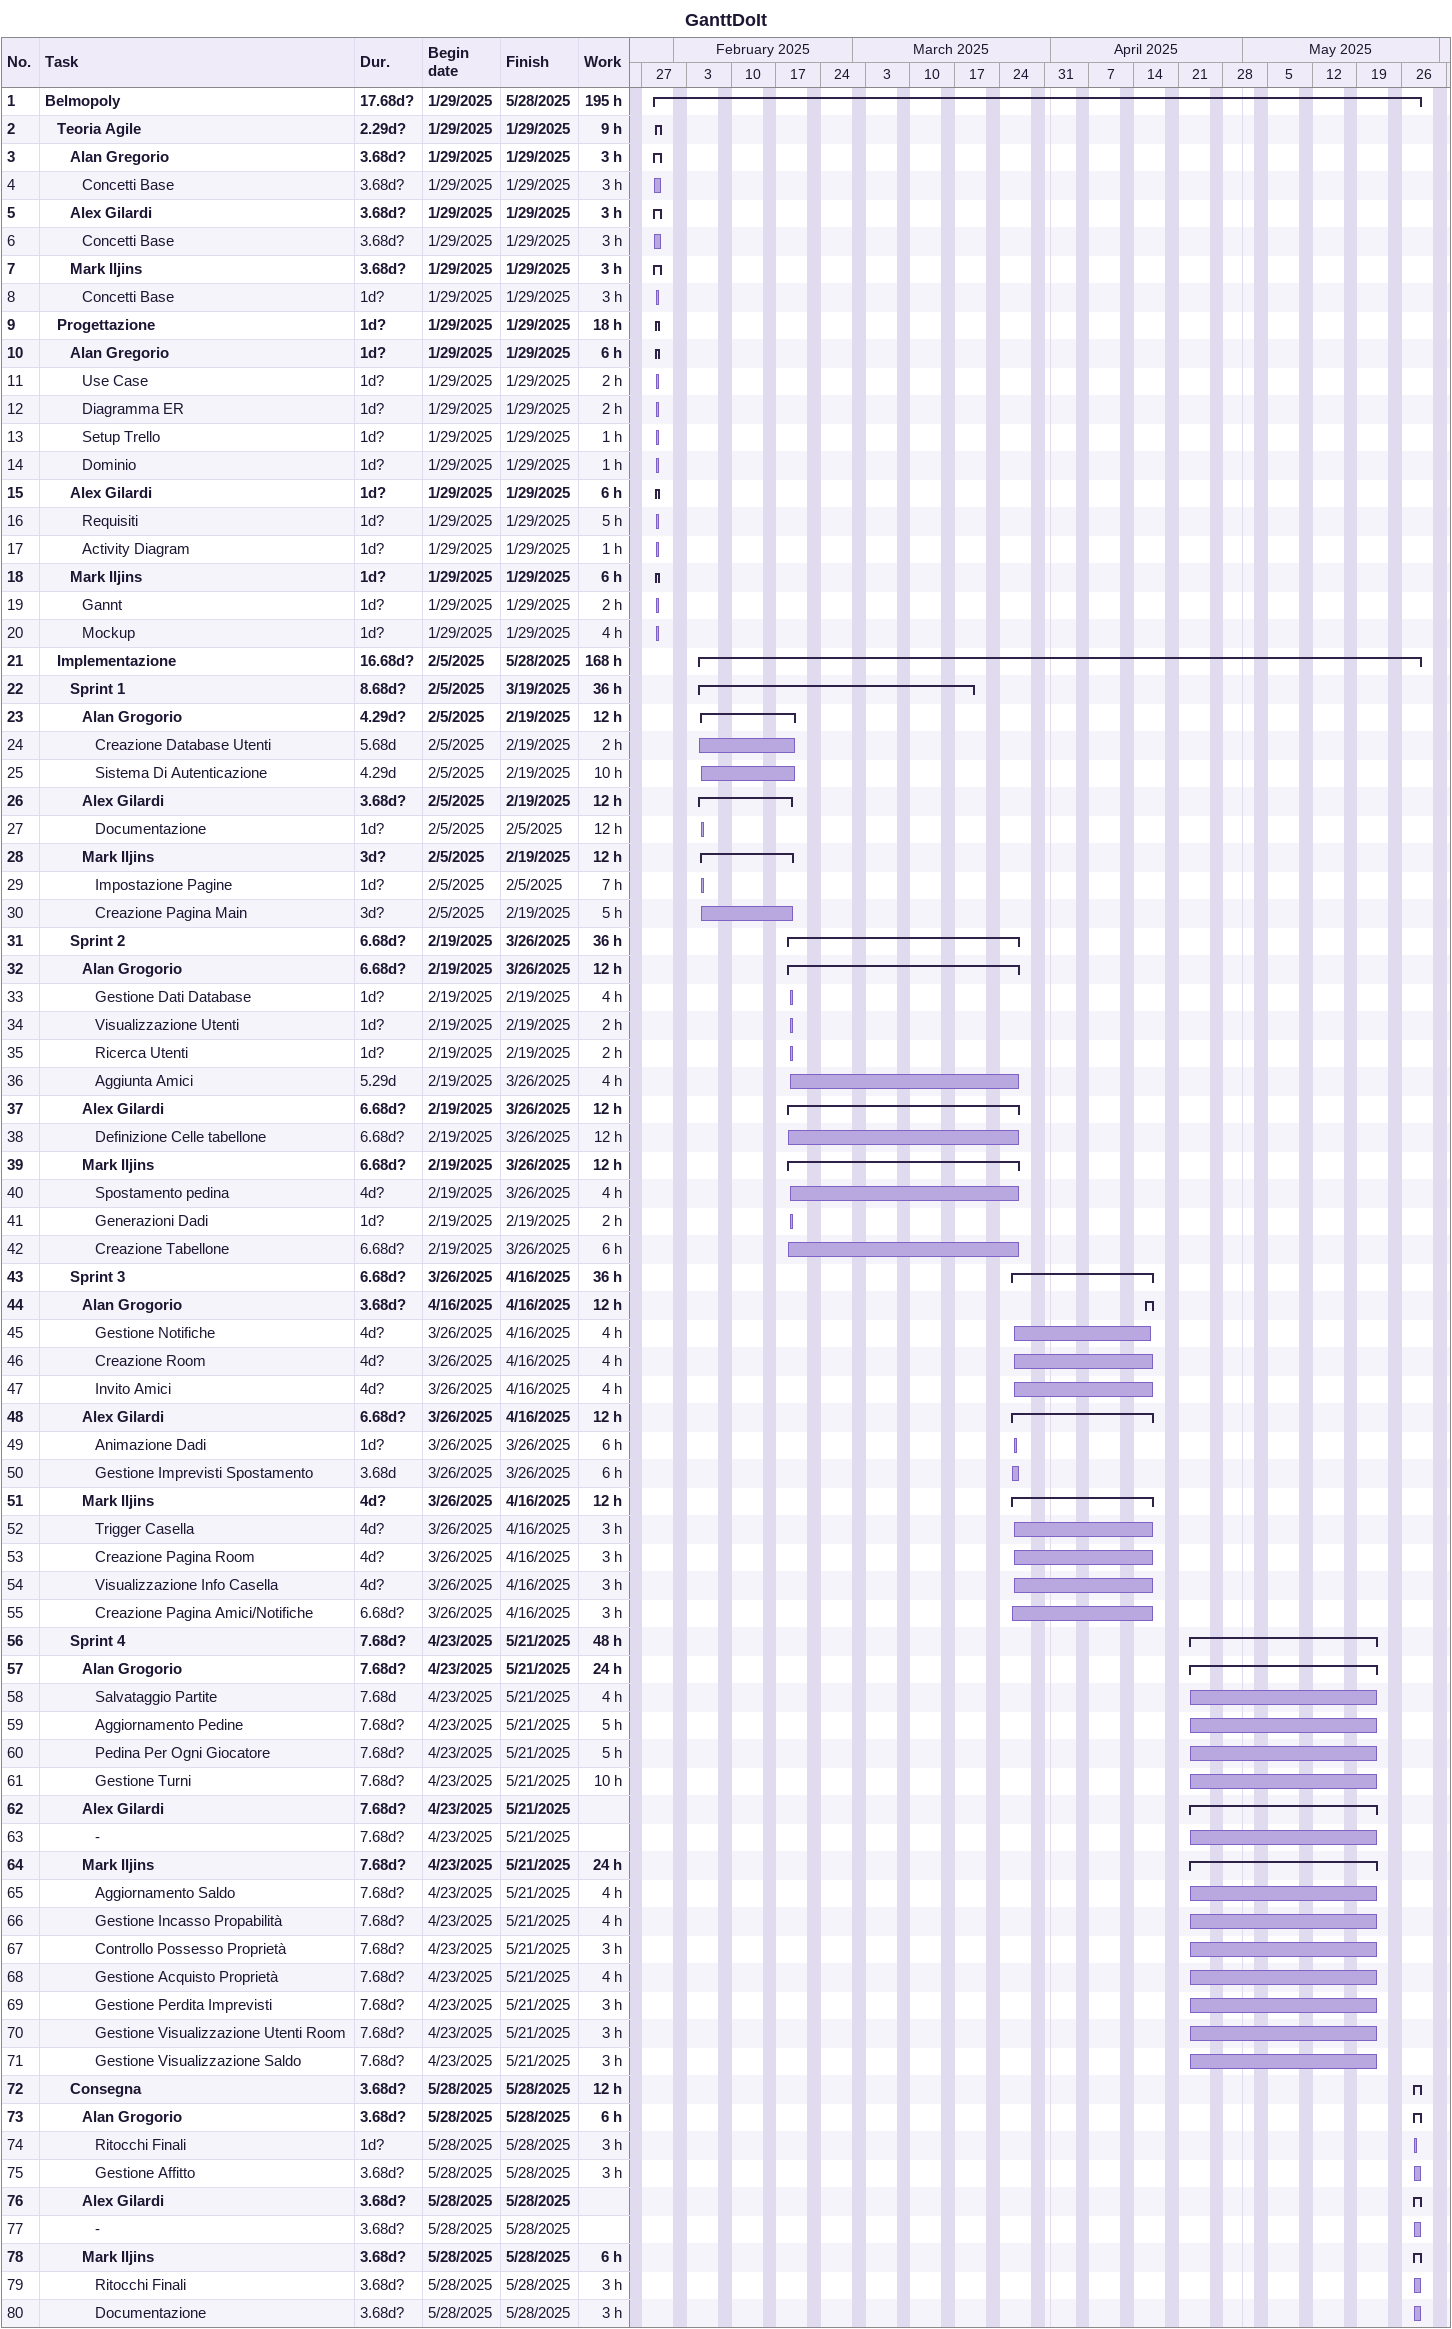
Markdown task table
GanttDoIt

| ID | Level | Task | Duration | Start | Finish | Work (h) |
|---|---|---|---|---|---|---|
| 1 | 1 | **Belmopoly** | 17.68d? | 2025-01-29 | 2025-05-28 | 195 |
| 2 | 2 | **Teoria Agile** | 2.29d? | 2025-01-29 | 2025-01-29 | 9 |
| 3 | 3 | **Alan Gregorio** | 3.68d? | 2025-01-29 | 2025-01-29 | 3 |
| 4 | 4 | Concetti Base | 3.68d? | 2025-01-29 | 2025-01-29 | 3 |
| 5 | 3 | **Alex Gilardi** | 3.68d? | 2025-01-29 | 2025-01-29 | 3 |
| 6 | 4 | Concetti Base | 3.68d? | 2025-01-29 | 2025-01-29 | 3 |
| 7 | 3 | **Mark Iljins** | 3.68d? | 2025-01-29 | 2025-01-29 | 3 |
| 8 | 4 | Concetti Base | 1d? | 2025-01-29 | 2025-01-29 | 3 |
| 9 | 2 | **Progettazione** | 1d? | 2025-01-29 | 2025-01-29 | 18 |
| 10 | 3 | **Alan Gregorio** | 1d? | 2025-01-29 | 2025-01-29 | 6 |
| 11 | 4 | Use Case | 1d? | 2025-01-29 | 2025-01-29 | 2 |
| 12 | 4 | Diagramma ER | 1d? | 2025-01-29 | 2025-01-29 | 2 |
| 13 | 4 | Setup Trello | 1d? | 2025-01-29 | 2025-01-29 | 1 |
| 14 | 4 | Dominio | 1d? | 2025-01-29 | 2025-01-29 | 1 |
| 15 | 3 | **Alex Gilardi** | 1d? | 2025-01-29 | 2025-01-29 | 6 |
| 16 | 4 | Requisiti | 1d? | 2025-01-29 | 2025-01-29 | 5 |
| 17 | 4 | Activity Diagram | 1d? | 2025-01-29 | 2025-01-29 | 1 |
| 18 | 3 | **Mark Iljins** | 1d? | 2025-01-29 | 2025-01-29 | 6 |
| 19 | 4 | Gannt | 1d? | 2025-01-29 | 2025-01-29 | 2 |
| 20 | 4 | Mockup | 1d? | 2025-01-29 | 2025-01-29 | 4 |
| 21 | 2 | **Implementazione** | 16.68d? | 2025-02-05 | 2025-05-28 | 168 |
| 22 | 3 | **Sprint 1** | 8.68d? | 2025-02-05 | 2025-03-19 | 36 |
| 23 | 4 | **Alan Grogorio** | 4.29d? | 2025-02-05 | 2025-02-19 | 12 |
| 24 | 5 | Creazione Database Utenti | 5.68d | 2025-02-05 | 2025-02-19 | 2 |
| 25 | 5 | Sistema Di Autenticazione | 4.29d | 2025-02-05 | 2025-02-19 | 10 |
| 26 | 4 | **Alex Gilardi** | 3.68d? | 2025-02-05 | 2025-02-19 | 12 |
| 27 | 5 | Documentazione | 1d? | 2025-02-05 | 2025-02-05 | 12 |
| 28 | 4 | **Mark Iljins** | 3d? | 2025-02-05 | 2025-02-19 | 12 |
| 29 | 5 | Impostazione Pagine | 1d? | 2025-02-05 | 2025-02-05 | 7 |
| 30 | 5 | Creazione Pagina Main | 3d? | 2025-02-05 | 2025-02-19 | 5 |
| 31 | 3 | **Sprint 2** | 6.68d? | 2025-02-19 | 2025-03-26 | 36 |
| 32 | 4 | **Alan Grogorio** | 6.68d? | 2025-02-19 | 2025-03-26 | 12 |
| 33 | 5 | Gestione Dati Database | 1d? | 2025-02-19 | 2025-02-19 | 4 |
| 34 | 5 | Visualizzazione Utenti | 1d? | 2025-02-19 | 2025-02-19 | 2 |
| 35 | 5 | Ricerca Utenti | 1d? | 2025-02-19 | 2025-02-19 | 2 |
| 36 | 5 | Aggiunta Amici | 5.29d | 2025-02-19 | 2025-03-26 | 4 |
| 37 | 4 | **Alex Gilardi** | 6.68d? | 2025-02-19 | 2025-03-26 | 12 |
| 38 | 5 | Definizione Celle tabellone | 6.68d? | 2025-02-19 | 2025-03-26 | 12 |
| 39 | 4 | **Mark Iljins** | 6.68d? | 2025-02-19 | 2025-03-26 | 12 |
| 40 | 5 | Spostamento pedina | 4d? | 2025-02-19 | 2025-03-26 | 4 |
| 41 | 5 | Generazioni Dadi | 1d? | 2025-02-19 | 2025-02-19 | 2 |
| 42 | 5 | Creazione Tabellone | 6.68d? | 2025-02-19 | 2025-03-26 | 6 |
| 43 | 3 | **Sprint 3** | 6.68d? | 2025-03-26 | 2025-04-16 | 36 |
| 44 | 4 | **Alan Grogorio** | 3.68d? | 2025-04-16 | 2025-04-16 | 12 |
| 45 | 5 | Gestione Notifiche | 4d? | 2025-03-26 | 2025-04-16 | 4 |
| 46 | 5 | Creazione Room | 4d? | 2025-03-26 | 2025-04-16 | 4 |
| 47 | 5 | Invito Amici | 4d? | 2025-03-26 | 2025-04-16 | 4 |
| 48 | 4 | **Alex Gilardi** | 6.68d? | 2025-03-26 | 2025-04-16 | 12 |
| 49 | 5 | Animazione Dadi | 1d? | 2025-03-26 | 2025-03-26 | 6 |
| 50 | 5 | Gestione Imprevisti Spostamento | 3.68d | 2025-03-26 | 2025-03-26 | 6 |
| 51 | 4 | **Mark Iljins** | 4d? | 2025-03-26 | 2025-04-16 | 12 |
| 52 | 5 | Trigger Casella | 4d? | 2025-03-26 | 2025-04-16 | 3 |
| 53 | 5 | Creazione Pagina Room | 4d? | 2025-03-26 | 2025-04-16 | 3 |
| 54 | 5 | Visualizzazione Info Casella | 4d? | 2025-03-26 | 2025-04-16 | 3 |
| 55 | 5 | Creazione Pagina Amici/Notifiche | 6.68d? | 2025-03-26 | 2025-04-16 | 3 |
| 56 | 3 | **Sprint 4** | 7.68d? | 2025-04-23 | 2025-05-21 | 48 |
| 57 | 4 | **Alan Grogorio** | 7.68d? | 2025-04-23 | 2025-05-21 | 24 |
| 58 | 5 | Salvataggio Partite | 7.68d | 2025-04-23 | 2025-05-21 | 4 |
| 59 | 5 | Aggiornamento Pedine | 7.68d? | 2025-04-23 | 2025-05-21 | 5 |
| 60 | 5 | Pedina Per Ogni Giocatore | 7.68d? | 2025-04-23 | 2025-05-21 | 5 |
| 61 | 5 | Gestione Turni | 7.68d? | 2025-04-23 | 2025-05-21 | 10 |
| 62 | 4 | **Alex Gilardi** | 7.68d? | 2025-04-23 | 2025-05-21 |  |
| 63 | 5 | - | 7.68d? | 2025-04-23 | 2025-05-21 |  |
| 64 | 4 | **Mark Iljins** | 7.68d? | 2025-04-23 | 2025-05-21 | 24 |
| 65 | 5 | Aggiornamento Saldo | 7.68d? | 2025-04-23 | 2025-05-21 | 4 |
| 66 | 5 | Gestione Incasso Propabilità | 7.68d? | 2025-04-23 | 2025-05-21 | 4 |
| 67 | 5 | Controllo Possesso Proprietà | 7.68d? | 2025-04-23 | 2025-05-21 | 3 |
| 68 | 5 | Gestione Acquisto Proprietà | 7.68d? | 2025-04-23 | 2025-05-21 | 4 |
| 69 | 5 | Gestione Perdita Imprevisti | 7.68d? | 2025-04-23 | 2025-05-21 | 3 |
| 70 | 5 | Gestione Visualizzazione Utenti Room | 7.68d? | 2025-04-23 | 2025-05-21 | 3 |
| 71 | 5 | Gestione Visualizzazione Saldo | 7.68d? | 2025-04-23 | 2025-05-21 | 3 |
| 72 | 3 | **Consegna** | 3.68d? | 2025-05-28 | 2025-05-28 | 12 |
| 73 | 4 | **Alan Grogorio** | 3.68d? | 2025-05-28 | 2025-05-28 | 6 |
| 74 | 5 | Ritocchi Finali | 1d? | 2025-05-28 | 2025-05-28 | 3 |
| 75 | 5 | Gestione Affitto | 3.68d? | 2025-05-28 | 2025-05-28 | 3 |
| 76 | 4 | **Alex Gilardi** | 3.68d? | 2025-05-28 | 2025-05-28 |  |
| 77 | 5 | - | 3.68d? | 2025-05-28 | 2025-05-28 |  |
| 78 | 4 | **Mark Iljins** | 3.68d? | 2025-05-28 | 2025-05-28 | 6 |
| 79 | 5 | Ritocchi Finali | 3.68d? | 2025-05-28 | 2025-05-28 | 3 |
| 80 | 5 | Documentazione | 3.68d? | 2025-05-28 | 2025-05-28 | 3 |
